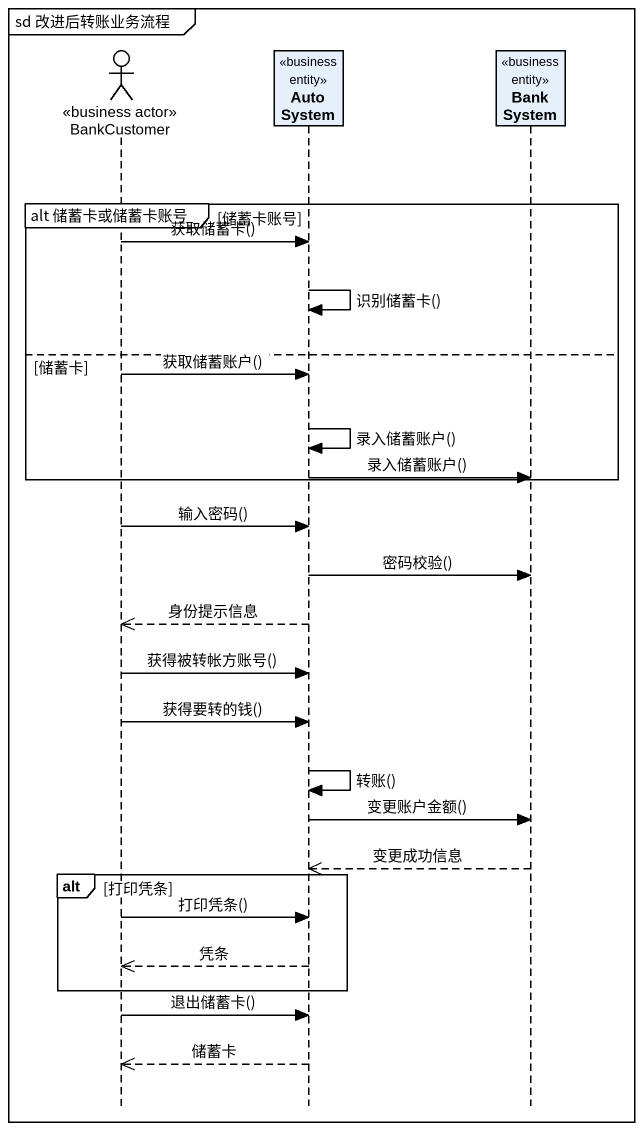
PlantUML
@startuml
mainframe sd 改进后转账业务流程
hide footbox
actor BankCustomer <<business actor>>
participant AutoSystem <<business entity>>
participant BankSystem <<business entity>>

group alt 储蓄卡或储蓄卡账号 [储蓄卡账号]
  BankCustomer -> AutoSystem : 获取储蓄卡()
  AutoSystem -> AutoSystem : 识别储蓄卡()
else 储蓄卡
  BankCustomer -> AutoSystem : 获取储蓄账户()
  AutoSystem -> AutoSystem : 录入储蓄账户()
  AutoSystem -> BankSystem : 录入储蓄账户()
end
BankCustomer -> AutoSystem : 输入密码()
AutoSystem -> BankSystem : 密码校验()
AutoSystem -->> BankCustomer : 身份提示信息
BankCustomer -> AutoSystem : 获得被转帐方账号()
BankCustomer -> AutoSystem : 获得要转的钱()
AutoSystem -> AutoSystem : 转账()
AutoSystem -> BankSystem : 变更账户金额()
BankSystem -->> AutoSystem : 变更成功信息
alt 打印凭条
  BankCustomer -> AutoSystem : 打印凭条()
  AutoSystem -->> BankCustomer : 凭条
end
BankCustomer -> AutoSystem : 退出储蓄卡()
AutoSystem -->> BankCustomer : 储蓄卡
@enduml
